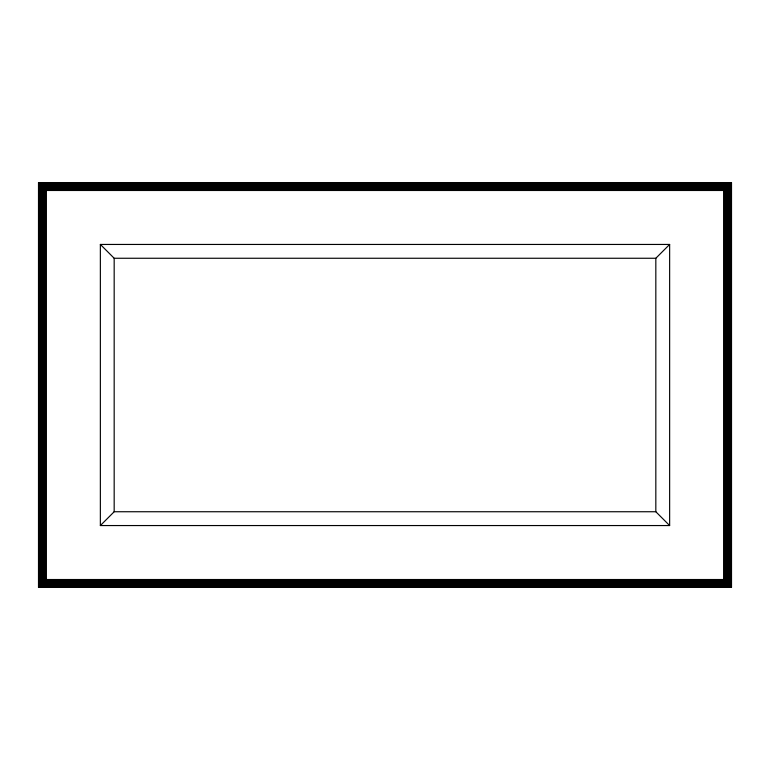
<?xml version="1.0" encoding="UTF-8"?>
<svg xmlns="http://www.w3.org/2000/svg" width="770" height="770" viewBox="0 0 770 770"><rect width="100%" height="100%" fill="white"/><g stroke="black" fill="none" stroke-linecap="round" stroke-linejoin="round"><path stroke-width="1.16" d="M38.5 587.423L46.393 579.521L723.607 579.521L731.5 587.423L731.5 182.577L38.5 182.577L38.5 587.423L731.5 587.423M100.36 525.554L114.172 511.742L655.828 511.742L669.64 525.554L669.64 244.446L100.36 244.446L100.36 525.554L669.64 525.554M100.36 244.446L114.172 258.258L655.828 258.258L669.64 244.446M723.607 579.521L723.607 190.479L731.5 182.577M38.567 182.644L731.433 182.644L731.433 587.356M38.5 182.577L46.393 190.479L723.607 190.479M655.828 258.258L655.828 511.742M114.172 258.258L114.172 511.742M46.393 190.479L46.393 579.521M731.231 182.846L38.77 182.846L38.77 587.154L731.231 587.154L731.231 182.846M730.903 183.183L39.097 183.183L39.097 586.817L730.903 586.817L730.903 183.183M730.441 183.635L39.559 183.635L39.559 586.365L730.441 586.365L730.441 183.635M729.864 184.213L40.136 184.213L40.136 585.787L729.864 585.787L729.864 184.213M729.19 184.896L40.81 184.896L40.81 585.104L729.19 585.104L729.19 184.896M728.41 185.666L41.59 185.666L41.59 584.334L728.41 584.334L728.41 185.666M727.554 186.533L42.446 186.533L42.446 583.468L727.554 583.468L727.554 186.533M726.62 187.457L43.38 187.457L43.38 582.543L726.62 582.543L726.62 187.457M725.648 188.438L44.352 188.438L44.352 581.562L725.648 581.562L725.648 188.438M724.637 189.449L45.363 189.449L45.363 580.551L724.637 580.551L724.637 189.449"/></g></svg>
